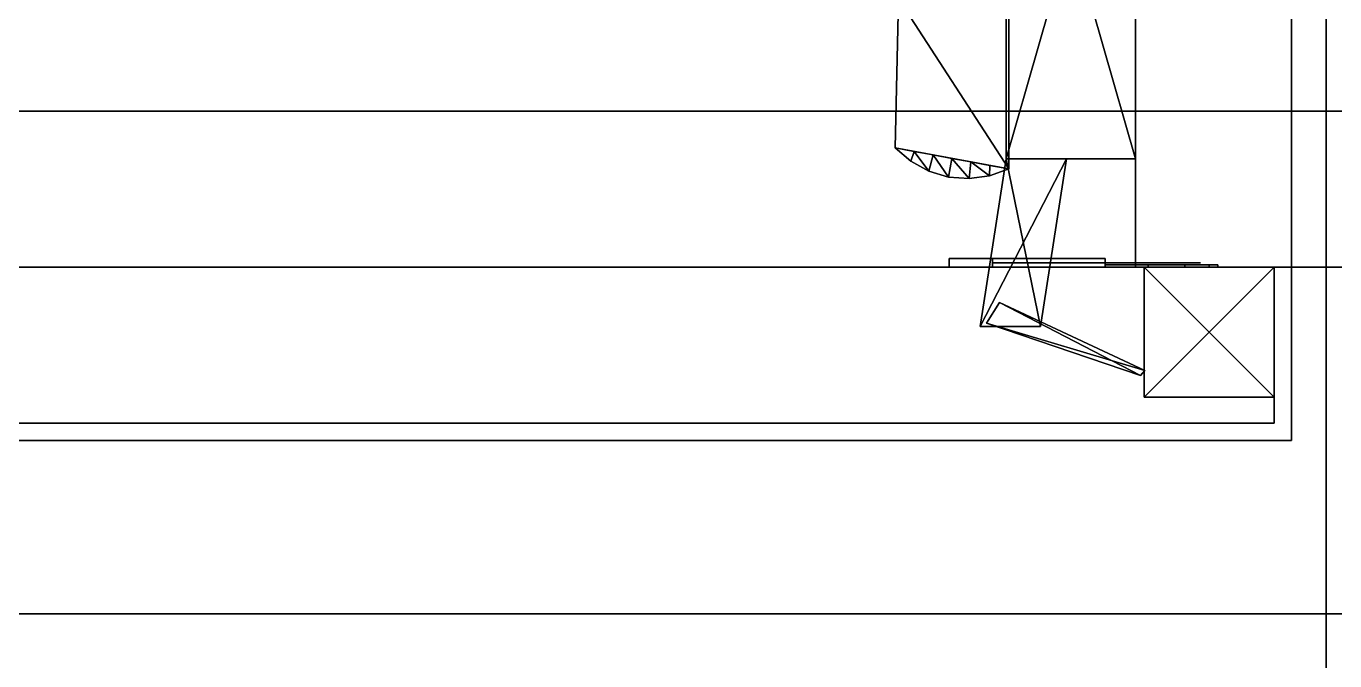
# Model space of a CAD drawing. Extents: x 0 to 7800, y -5130 to 1.
# Drawn here: x 6334.7 to 6485.7, y -764.4 to -691.2 of the extents above; entities that cross this region are included whole.
import ezdxf

# ---------------------------------------------------------------- set-up
doc = ezdxf.new("R2010")
doc.units = 0
for name, color, linetype in [('LAYER0', 7, 'CONTINUOUS'), ('LAYER2', 7, 'CONTINUOUS'), ('LAYER481', 253, 'CONTINUOUS'), ('LAYER515', 7, 'CONTINUOUS'), ('LAYER532', 7, 'CONTINUOUS'), ('LAYER533', 7, 'CONTINUOUS'), ('LAYER536', 253, 'CONTINUOUS'), ('LAYER537', 253, 'CONTINUOUS'), ('LAYER538', 28, 'CONTINUOUS'), ('LAYER539', 253, 'CONTINUOUS'), ('LAYER540', 253, 'CONTINUOUS'), ('LAYER541', 28, 'CONTINUOUS'), ('LAYER542', 253, 'CONTINUOUS'), ('LAYER543', 253, 'CONTINUOUS'), ('LAYER544', 253, 'CONTINUOUS'), ('LAYER545', 253, 'CONTINUOUS'), ('LAYER546', 253, 'CONTINUOUS'), ('LAYER666', 7, 'CONTINUOUS'), ('LAYER667', 35, 'CONTINUOUS'), ('LAYER907', 2, 'CONTINUOUS')]:
    doc.layers.add(name, color=color, linetype=linetype)

msp = doc.modelspace()

# ---------------------------------------------------------------- linework, layer by layer
at = {"layer": 'LAYER0'}
for points, invisible_edges in [([(7199.692, -1929.002, -5), (5130.692, -289.002, -5), (7199.692, 0.998, -5), (7199.692, -1929.002, -5)], 7), ([(5130.692, -289.002), (7199.692, -1929.002), (5130.692, 0.998), (5130.692, -289.002)], 3), ([(5130.692, 0.998), (7199.692, -1929.002), (7199.692, 0.998), (5130.692, 0.998)], 3), ([(4825.692, -1929.002, -5), (5130.692, -289.002, -5), (7199.692, -1929.002, -5), (4825.692, -1929.002, -5)], 3), ([(5130.692, -289.002), (4825.692, -1929.002), (7199.692, -1929.002), (5130.692, -289.002)], 5)]:
    msp.add_3dface(points, dxfattribs=dict(at, invisible_edges=invisible_edges))
at = {"layer": 'LAYER481', "invisible_edges": 1}
for points in [[(6480.695, -149, 1992), (5280.695, -739, 1992), (5280.695, -149, 1992), (6480.695, -149, 1992)], [(5280.695, -739, 1992), (6480.695, -149, 1992), (6480.695, -739, 1992), (5280.695, -739, 1992)], [(6480.695, -739, 2010), (5280.695, -149, 2010), (5280.695, -739, 2010), (6480.695, -739, 2010)], [(5280.695, -149, 2010), (6480.695, -739, 2010), (6480.695, -149, 2010), (5280.695, -149, 2010)], [(6480.695, -149, 1992), (6480.695, -739, 2010), (6480.695, -739, 1992), (6480.695, -149, 1992)], [(6480.695, -739, 2010), (6480.695, -149, 1992), (6480.695, -149, 2010), (6480.695, -739, 2010)], [(6480.695, -739, 2010), (5280.695, -739, 1992), (6480.695, -739, 1992), (6480.695, -739, 2010)], [(5280.695, -739, 1992), (6480.695, -739, 2010), (5280.695, -739, 2010), (5280.695, -739, 1992)]]:
    msp.add_3dface(points, dxfattribs=at)
at = {"layer": 'LAYER515', "invisible_edges": 1}
for points in [[(6462.695, -149, 2010), (6462.695, -719, 2380), (6462.695, -149, 2380), (6462.695, -149, 2010)], [(6462.695, -719, 2380), (6462.695, -149, 2010), (6462.695, -719, 2010), (6462.695, -719, 2380)], [(6462.695, -149, 2010), (6480.695, -719, 2010), (6462.695, -719, 2010), (6462.695, -149, 2010)], [(6480.695, -719, 2010), (6462.695, -149, 2010), (6480.695, -149, 2010), (6480.695, -719, 2010)], [(6480.695, -149, 2380), (6462.695, -719, 2380), (6480.695, -719, 2380), (6480.695, -149, 2380)], [(6462.695, -719, 2380), (6480.695, -149, 2380), (6462.695, -149, 2380), (6462.695, -719, 2380)], [(6480.695, -719, 2010), (6480.695, -149, 2380), (6480.695, -719, 2380), (6480.695, -719, 2010)], [(6480.695, -149, 2380), (6480.695, -719, 2010), (6480.695, -149, 2010), (6480.695, -149, 2380)], [(6480.695, -719, 2010), (6462.695, -719, 2380), (6462.695, -719, 2010), (6480.695, -719, 2010)], [(6462.695, -719, 2380), (6480.695, -719, 2010), (6480.695, -719, 2380), (6462.695, -719, 2380)]]:
    msp.add_3dface(points, dxfattribs=at)
at = {"layer": 'LAYER532', "invisible_edges": 1}
for points in [[(6462.695, -149, 2011), (5898.695, -719, 2011), (5898.695, -149, 2011), (6462.695, -149, 2011)], [(5898.695, -719, 2011), (6462.695, -149, 2011), (6462.695, -719, 2011), (5898.695, -719, 2011)], [(6462.695, -719, 2029), (5898.695, -149, 2029), (5898.695, -719, 2029), (6462.695, -719, 2029)], [(5898.695, -149, 2029), (6462.695, -719, 2029), (6462.695, -149, 2029), (5898.695, -149, 2029)], [(6462.695, -149, 2011), (6462.695, -719, 2029), (6462.695, -719, 2011), (6462.695, -149, 2011)], [(6462.695, -719, 2029), (6462.695, -149, 2011), (6462.695, -149, 2029), (6462.695, -719, 2029)], [(6462.695, -719, 2029), (5898.695, -719, 2011), (6462.695, -719, 2011), (6462.695, -719, 2029)], [(5898.695, -719, 2011), (6462.695, -719, 2029), (5898.695, -719, 2029), (5898.695, -719, 2011)]]:
    msp.add_3dface(points, dxfattribs=at)
at = {"layer": 'LAYER533', "invisible_edges": 1}
for points in [[(5898.695, -149, 2379), (6462.695, -719, 2379), (6462.695, -149, 2379), (5898.695, -149, 2379)], [(6462.695, -719, 2379), (5898.695, -149, 2379), (5898.695, -719, 2379), (6462.695, -719, 2379)], [(5898.695, -719, 2361), (6462.695, -149, 2361), (6462.695, -719, 2361), (5898.695, -719, 2361)], [(6462.695, -149, 2361), (5898.695, -719, 2361), (5898.695, -149, 2361), (6462.695, -149, 2361)], [(6462.695, -149, 2361), (6462.695, -719, 2379), (6462.695, -719, 2361), (6462.695, -149, 2361)], [(6462.695, -719, 2379), (6462.695, -149, 2361), (6462.695, -149, 2379), (6462.695, -719, 2379)], [(5898.695, -719, 2361), (6462.695, -719, 2379), (5898.695, -719, 2379), (5898.695, -719, 2361)], [(6462.695, -719, 2379), (5898.695, -719, 2361), (6462.695, -719, 2361), (6462.695, -719, 2379)]]:
    msp.add_3dface(points, dxfattribs=at)
at = {"layer": 'LAYER536'}
for points in [[(6435.361, -688.011, 2119.7), (6434.97, -705.2454, 2119.7), (6448.07, -707.666, 2119.7), (6435.361, -688.011, 2119.7)], [(6434.97, -705.2454, 2106.3), (6434.97, -705.2454, 2119.7), (6435.361, -688.011, 2119.7), (6434.97, -705.2454, 2106.3)], [(6434.97, -705.2454, 2106.3), (6435.361, -688.011, 2119.7), (6435.361, -688.011, 2106.3), (6434.97, -705.2454, 2106.3)], [(6434.97, -705.2454, 2106.3), (6435.361, -688.011, 2106.3), (6448.07, -707.666, 2106.3), (6434.97, -705.2454, 2106.3)], [(6435.361, -688.011, 2119.7), (6448.07, -707.666, 2119.7), (6448.07, -688.011, 2119.7), (6435.361, -688.011, 2119.7)], [(6448.07, -707.666, 2106.3), (6435.361, -688.011, 2106.3), (6448.07, -688.011, 2106.3), (6448.07, -707.666, 2106.3)], [(6448.07, -707.666, 2106.3), (6448.07, -688.011, 2106.3), (6448.07, -707.666, 2119.7), (6448.07, -707.666, 2106.3)], [(6448.07, -707.666, 2119.7), (6448.07, -688.011, 2106.3), (6448.07, -688.011, 2119.7), (6448.07, -707.666, 2119.7)], [(6436.765, -706.7975, 2106.3), (6436.765, -706.7975, 2119.7), (6434.97, -705.2454, 2119.7), (6436.765, -706.7975, 2106.3)], [(6436.765, -706.7975, 2106.3), (6434.97, -705.2454, 2119.7), (6434.97, -705.2454, 2106.3), (6436.765, -706.7975, 2106.3)], [(6436.765, -706.7975, 2119.7), (6437.153, -705.6488, 2119.7), (6434.97, -705.2454, 2119.7), (6436.765, -706.7975, 2119.7)], [(6437.153, -705.6488, 2106.3), (6436.765, -706.7975, 2106.3), (6434.97, -705.2454, 2106.3), (6437.153, -705.6488, 2106.3)], [(6438.847, -707.9369, 2119.7), (6437.153, -705.6488, 2119.7), (6436.765, -706.7975, 2119.7), (6438.847, -707.9369, 2119.7)], [(6437.153, -705.6488, 2106.3), (6438.847, -707.9369, 2106.3), (6436.765, -706.7975, 2106.3), (6437.153, -705.6488, 2106.3)], [(6438.847, -707.9369, 2119.7), (6439.336, -706.0522, 2119.7), (6437.153, -705.6488, 2119.7), (6438.847, -707.9369, 2119.7)], [(6439.336, -706.0522, 2106.3), (6438.847, -707.9369, 2106.3), (6437.153, -705.6488, 2106.3), (6439.336, -706.0522, 2106.3)], [(6441.121, -708.6126, 2119.7), (6439.336, -706.0522, 2119.7), (6438.847, -707.9369, 2119.7), (6441.121, -708.6126, 2119.7)], [(6439.336, -706.0522, 2106.3), (6441.121, -708.6126, 2106.3), (6438.847, -707.9369, 2106.3), (6439.336, -706.0522, 2106.3)], [(6441.121, -708.6126, 2119.7), (6441.52, -706.4556, 2119.7), (6439.336, -706.0522, 2119.7), (6441.121, -708.6126, 2119.7)], [(6441.52, -706.4556, 2106.3), (6441.121, -708.6126, 2106.3), (6439.336, -706.0522, 2106.3), (6441.52, -706.4556, 2106.3)], [(6443.487, -708.7944, 2119.7), (6441.52, -706.4556, 2119.7), (6441.121, -708.6126, 2119.7), (6443.487, -708.7944, 2119.7)], [(6441.52, -706.4556, 2106.3), (6443.487, -708.7944, 2106.3), (6441.121, -708.6126, 2106.3), (6441.52, -706.4556, 2106.3)], [(6443.487, -708.7944, 2119.7), (6443.703, -706.8591, 2119.7), (6441.52, -706.4556, 2119.7), (6443.487, -708.7944, 2119.7)], [(6443.703, -706.8591, 2106.3), (6443.487, -708.7944, 2106.3), (6441.52, -706.4556, 2106.3), (6443.703, -706.8591, 2106.3)], [(6438.847, -707.9369, 2106.3), (6438.847, -707.9369, 2119.7), (6436.765, -706.7975, 2119.7), (6438.847, -707.9369, 2106.3)], [(6438.847, -707.9369, 2106.3), (6436.765, -706.7975, 2119.7), (6436.765, -706.7975, 2106.3), (6438.847, -707.9369, 2106.3)], [(6441.121, -708.6126, 2106.3), (6441.121, -708.6126, 2119.7), (6438.847, -707.9369, 2119.7), (6441.121, -708.6126, 2106.3)], [(6441.121, -708.6126, 2106.3), (6438.847, -707.9369, 2119.7), (6438.847, -707.9369, 2106.3), (6441.121, -708.6126, 2106.3)], [(6445.839, -708.4741, 2119.7), (6443.703, -706.8591, 2119.7), (6443.487, -708.7944, 2119.7), (6445.839, -708.4741, 2119.7)], [(6443.703, -706.8591, 2106.3), (6445.839, -708.4741, 2106.3), (6443.487, -708.7944, 2106.3), (6443.703, -706.8591, 2106.3)], [(6445.839, -708.4741, 2119.7), (6445.887, -707.2625, 2119.7), (6443.703, -706.8591, 2119.7), (6445.839, -708.4741, 2119.7)], [(6445.887, -707.2625, 2106.3), (6445.839, -708.4741, 2106.3), (6443.703, -706.8591, 2106.3), (6445.887, -707.2625, 2106.3)], [(6448.07, -707.666, 2119.7), (6445.887, -707.2625, 2119.7), (6445.839, -708.4741, 2119.7), (6448.07, -707.666, 2119.7)], [(6445.887, -707.2625, 2106.3), (6448.07, -707.666, 2106.3), (6445.839, -708.4741, 2106.3), (6445.887, -707.2625, 2106.3)], [(6448.07, -707.666, 2106.3), (6448.07, -707.666, 2119.7), (6445.839, -708.4741, 2119.7), (6448.07, -707.666, 2106.3)], [(6448.07, -707.666, 2106.3), (6445.839, -708.4741, 2119.7), (6445.839, -708.4741, 2106.3), (6448.07, -707.666, 2106.3)], [(6443.487, -708.7944, 2106.3), (6443.487, -708.7944, 2119.7), (6441.121, -708.6126, 2119.7), (6443.487, -708.7944, 2106.3)], [(6443.487, -708.7944, 2106.3), (6441.121, -708.6126, 2119.7), (6441.121, -708.6126, 2106.3), (6443.487, -708.7944, 2106.3)], [(6445.839, -708.4741, 2106.3), (6445.839, -708.4741, 2119.7), (6443.487, -708.7944, 2119.7), (6445.839, -708.4741, 2106.3)], [(6445.839, -708.4741, 2106.3), (6443.487, -708.7944, 2119.7), (6443.487, -708.7944, 2106.3), (6445.839, -708.4741, 2106.3)]]:
    msp.add_3dface(points, dxfattribs=at)
at = {"layer": 'LAYER537'}
for points in [[(6462.695, -706.5, 2106.217), (6447.773, -706.5, 2106.217), (6462.695, -654.5, 2106.217), (6462.695, -706.5, 2106.217)], [(6462.695, -654.5, 2106.217), (6447.773, -706.5, 2106.217), (6447.773, -654.5, 2106.217), (6462.695, -654.5, 2106.217)], [(6462.695, -654.5, 2119.783), (6447.773, -654.5, 2119.783), (6462.695, -706.5, 2119.783), (6462.695, -654.5, 2119.783)], [(6462.695, -706.5, 2119.783), (6447.773, -654.5, 2119.783), (6447.773, -706.5, 2119.783), (6462.695, -706.5, 2119.783)], [(6447.773, -706.5, 2106.217), (6447.773, -706.5, 2119.783), (6447.773, -654.5, 2106.217), (6447.773, -706.5, 2106.217)], [(6447.773, -654.5, 2106.217), (6447.773, -706.5, 2119.783), (6447.773, -654.5, 2119.783), (6447.773, -654.5, 2106.217)], [(6451.752, -725.8654, 2106.217), (6444.789, -725.8654, 2106.217), (6454.737, -706.5, 2106.217), (6451.752, -725.8654, 2106.217)], [(6454.737, -706.5, 2106.217), (6444.789, -725.8654, 2106.217), (6447.773, -706.5, 2106.217), (6454.737, -706.5, 2106.217)], [(6451.752, -725.8654, 2119.783), (6447.773, -706.5, 2119.783), (6444.789, -725.8654, 2119.783), (6451.752, -725.8654, 2119.783)], [(6444.789, -725.8654, 2106.217), (6444.789, -725.8654, 2119.783), (6447.773, -706.5, 2106.217), (6444.789, -725.8654, 2106.217)], [(6447.773, -706.5, 2106.217), (6444.789, -725.8654, 2119.783), (6447.773, -706.5, 2119.783), (6447.773, -706.5, 2106.217)], [(6454.737, -706.5, 2119.783), (6447.773, -706.5, 2119.783), (6451.752, -725.8654, 2119.783), (6454.737, -706.5, 2119.783)], [(6447.003, -723.0754, 2107.348), (6463.286, -731.5, 2107.348), (6445.513, -725.4556, 2107.348), (6447.003, -723.0754, 2107.348)], [(6447.003, -723.0754, 2118.652), (6445.513, -725.4556, 2118.652), (6463.777, -730.9226, 2118.652), (6447.003, -723.0754, 2118.652)], [(6463.777, -730.9226, 2107.348), (6463.286, -731.5, 2107.348), (6447.003, -723.0754, 2107.348), (6463.777, -730.9226, 2107.348)], [(6463.777, -730.9226, 2118.652), (6445.513, -725.4556, 2118.652), (6463.286, -731.5, 2118.652), (6463.777, -730.9226, 2118.652)], [(6463.286, -731.5, 2107.348), (6463.286, -731.5, 2118.652), (6445.513, -725.4556, 2107.348), (6463.286, -731.5, 2107.348)], [(6445.513, -725.4556, 2107.348), (6463.286, -731.5, 2118.652), (6445.513, -725.4556, 2118.652), (6445.513, -725.4556, 2107.348)]]:
    msp.add_3dface(points, dxfattribs=at)
at = {"layer": 'LAYER538'}
for points in [[(6441.195, -718, 2134), (6441.195, -719, 2134), (6441.195, -718, 2134)], [(6441.195, -718, 2092), (6459.195, -718, 2092), (6459.195, -718, 2092), (6441.195, -718, 2092)], [(6441.195, -718, 2134), (6459.195, -718, 2134), (6459.195, -718, 2134), (6441.195, -718, 2134)], [(6459.195, -718, 2092), (6459.195, -719, 2092), (6441.195, -719, 2092), (6441.195, -718, 2092)], [(6441.195, -719, 2092), (6441.195, -719, 2134), (6441.195, -718, 2134), (6441.195, -718, 2092)], [(6459.195, -718, 2134), (6459.195, -719, 2134), (6441.195, -719, 2134), (6441.195, -718, 2134)], [(6446.195, -718, 2104), (6446.195, -719, 2104), (6446.195, -719, 2122), (6446.195, -718, 2122)], [(6446.195, -718, 2104), (6446.195, -719, 2104), (6459.195, -719, 2104), (6459.195, -718, 2104)], [(6446.195, -718, 2122), (6446.195, -719, 2122), (6459.195, -719, 2122), (6459.195, -718, 2122)], [(6459.195, -718, 2104), (6459.195, -719, 2104), (6459.195, -719, 2092), (6459.195, -718, 2092)], [(6459.195, -718, 2122), (6459.195, -719, 2122), (6459.195, -719, 2134), (6459.195, -718, 2134)], [(6441.195, -719, 2092), (6459.195, -719, 2092), (6459.195, -719, 2134), (6441.195, -719, 2134)], [(6446.195, -719, 2104), (6446.195, -719, 2122), (6446.195, -719, 2104)], [(6459.195, -719, 2104), (6459.195, -719, 2092), (6459.195, -719, 2104)], [(6459.195, -719, 2122), (6459.195, -719, 2134), (6459.195, -719, 2122)]]:
    msp.add_3dface(points, dxfattribs=at)
for points, invisible_edges in [([(6441.195, -718, 2134), (6441.195, -718, 2092), (6446.195, -718, 2104), (6446.195, -718, 2122)], 10), ([(6441.195, -718, 2092), (6446.195, -718, 2104), (6459.195, -718, 2104), (6459.195, -718, 2092)], 1), ([(6441.195, -718, 2134), (6446.195, -718, 2122), (6459.195, -718, 2122), (6459.195, -718, 2134)], 1), ([(6459.195, -718.5, 2122), (6459.195, -718.5, 2104), (6446.195, -718.5, 2104), (6446.195, -718.5, 2122)], 1), ([(6463.404, -718.5, 2118.317), (6463.195, -718.5, 2107.5), (6459.195, -718.5, 2104), (6459.195, -718.5, 2122)], 5), ([(6459.195, -718.75, 2100), (6464.17, -718.75, 2100.99), (6463.195, -718.75, 2107.5), (6459.195, -718.75, 2104)], 2), ([(6464.17, -718.75, 2125.01), (6459.195, -718.75, 2126), (6459.195, -718.75, 2122), (6463.195, -718.75, 2118.5)], 8), ([(6470.195, -718.5, 2118.5), (6470.195, -718.5, 2107.5), (6463.195, -718.5, 2107.5), (6463.404, -718.5, 2118.317)], 4), ([(6464.17, -718.75, 2100.99), (6468.387, -718.75, 2103.808), (6466.695, -718.75, 2107.5), (6463.195, -718.75, 2107.5)], 10), ([(6468.387, -718.75, 2122.192), (6464.17, -718.75, 2125.01), (6463.195, -718.75, 2118.5), (6466.695, -718.75, 2118.5)], 10), ([(6468.387, -718.75, 2103.808), (6471.205, -718.75, 2108.025), (6470.195, -718.75, 2107.5), (6466.695, -718.75, 2107.5)], 10), ([(6471.205, -718.75, 2117.975), (6468.387, -718.75, 2122.192), (6466.695, -718.75, 2118.5), (6470.195, -718.75, 2118.5)], 10), ([(6471.205, -718.75, 2108.025), (6472.195, -718.75, 2113), (6470.195, -718.75, 2113), (6470.195, -718.75, 2107.5)], 10), ([(6472.195, -718.75, 2113), (6471.205, -718.75, 2117.975), (6470.195, -718.75, 2118.5), (6470.195, -718.75, 2113)], 10)]:
    msp.add_3dface(points, dxfattribs=dict(at, invisible_edges=invisible_edges))
at = {"layer": 'LAYER539'}
for points in [[(6435.361, -688.011, 2283.7), (6434.97, -705.2454, 2283.7), (6448.07, -707.666, 2283.7), (6435.361, -688.011, 2283.7)], [(6434.97, -705.2454, 2270.3), (6434.97, -705.2454, 2283.7), (6435.361, -688.011, 2283.7), (6434.97, -705.2454, 2270.3)], [(6434.97, -705.2454, 2270.3), (6435.361, -688.011, 2283.7), (6435.361, -688.011, 2270.3), (6434.97, -705.2454, 2270.3)], [(6434.97, -705.2454, 2270.3), (6435.361, -688.011, 2270.3), (6448.07, -707.666, 2270.3), (6434.97, -705.2454, 2270.3)], [(6435.361, -688.011, 2283.7), (6448.07, -707.666, 2283.7), (6448.07, -688.011, 2283.7), (6435.361, -688.011, 2283.7)], [(6448.07, -707.666, 2270.3), (6435.361, -688.011, 2270.3), (6448.07, -688.011, 2270.3), (6448.07, -707.666, 2270.3)], [(6448.07, -707.666, 2270.3), (6448.07, -688.011, 2270.3), (6448.07, -707.666, 2283.7), (6448.07, -707.666, 2270.3)], [(6448.07, -707.666, 2283.7), (6448.07, -688.011, 2270.3), (6448.07, -688.011, 2283.7), (6448.07, -707.666, 2283.7)], [(6436.765, -706.7975, 2270.3), (6436.765, -706.7975, 2283.7), (6434.97, -705.2454, 2283.7), (6436.765, -706.7975, 2270.3)], [(6436.765, -706.7975, 2270.3), (6434.97, -705.2454, 2283.7), (6434.97, -705.2454, 2270.3), (6436.765, -706.7975, 2270.3)], [(6436.765, -706.7975, 2283.7), (6437.153, -705.6488, 2283.7), (6434.97, -705.2454, 2283.7), (6436.765, -706.7975, 2283.7)], [(6437.153, -705.6488, 2270.3), (6436.765, -706.7975, 2270.3), (6434.97, -705.2454, 2270.3), (6437.153, -705.6488, 2270.3)], [(6438.847, -707.9369, 2283.7), (6437.153, -705.6488, 2283.7), (6436.765, -706.7975, 2283.7), (6438.847, -707.9369, 2283.7)], [(6437.153, -705.6488, 2270.3), (6438.847, -707.9369, 2270.3), (6436.765, -706.7975, 2270.3), (6437.153, -705.6488, 2270.3)], [(6438.847, -707.9369, 2283.7), (6439.336, -706.0522, 2283.7), (6437.153, -705.6488, 2283.7), (6438.847, -707.9369, 2283.7)], [(6439.336, -706.0522, 2270.3), (6438.847, -707.9369, 2270.3), (6437.153, -705.6488, 2270.3), (6439.336, -706.0522, 2270.3)], [(6441.121, -708.6126, 2283.7), (6439.336, -706.0522, 2283.7), (6438.847, -707.9369, 2283.7), (6441.121, -708.6126, 2283.7)], [(6439.336, -706.0522, 2270.3), (6441.121, -708.6126, 2270.3), (6438.847, -707.9369, 2270.3), (6439.336, -706.0522, 2270.3)], [(6441.121, -708.6126, 2283.7), (6441.52, -706.4556, 2283.7), (6439.336, -706.0522, 2283.7), (6441.121, -708.6126, 2283.7)], [(6441.52, -706.4556, 2270.3), (6441.121, -708.6126, 2270.3), (6439.336, -706.0522, 2270.3), (6441.52, -706.4556, 2270.3)], [(6443.487, -708.7944, 2283.7), (6441.52, -706.4556, 2283.7), (6441.121, -708.6126, 2283.7), (6443.487, -708.7944, 2283.7)], [(6441.52, -706.4556, 2270.3), (6443.487, -708.7944, 2270.3), (6441.121, -708.6126, 2270.3), (6441.52, -706.4556, 2270.3)], [(6443.487, -708.7944, 2283.7), (6443.703, -706.8591, 2283.7), (6441.52, -706.4556, 2283.7), (6443.487, -708.7944, 2283.7)], [(6443.703, -706.8591, 2270.3), (6443.487, -708.7944, 2270.3), (6441.52, -706.4556, 2270.3), (6443.703, -706.8591, 2270.3)], [(6438.847, -707.9369, 2270.3), (6438.847, -707.9369, 2283.7), (6436.765, -706.7975, 2283.7), (6438.847, -707.9369, 2270.3)], [(6438.847, -707.9369, 2270.3), (6436.765, -706.7975, 2283.7), (6436.765, -706.7975, 2270.3), (6438.847, -707.9369, 2270.3)], [(6441.121, -708.6126, 2270.3), (6441.121, -708.6126, 2283.7), (6438.847, -707.9369, 2283.7), (6441.121, -708.6126, 2270.3)], [(6441.121, -708.6126, 2270.3), (6438.847, -707.9369, 2283.7), (6438.847, -707.9369, 2270.3), (6441.121, -708.6126, 2270.3)], [(6445.839, -708.4741, 2283.7), (6443.703, -706.8591, 2283.7), (6443.487, -708.7944, 2283.7), (6445.839, -708.4741, 2283.7)], [(6443.703, -706.8591, 2270.3), (6445.839, -708.4741, 2270.3), (6443.487, -708.7944, 2270.3), (6443.703, -706.8591, 2270.3)], [(6445.839, -708.4741, 2283.7), (6445.887, -707.2625, 2283.7), (6443.703, -706.8591, 2283.7), (6445.839, -708.4741, 2283.7)], [(6445.887, -707.2625, 2270.3), (6445.839, -708.4741, 2270.3), (6443.703, -706.8591, 2270.3), (6445.887, -707.2625, 2270.3)], [(6448.07, -707.666, 2283.7), (6445.887, -707.2625, 2283.7), (6445.839, -708.4741, 2283.7), (6448.07, -707.666, 2283.7)], [(6445.887, -707.2625, 2270.3), (6448.07, -707.666, 2270.3), (6445.839, -708.4741, 2270.3), (6445.887, -707.2625, 2270.3)], [(6448.07, -707.666, 2270.3), (6448.07, -707.666, 2283.7), (6445.839, -708.4741, 2283.7), (6448.07, -707.666, 2270.3)], [(6448.07, -707.666, 2270.3), (6445.839, -708.4741, 2283.7), (6445.839, -708.4741, 2270.3), (6448.07, -707.666, 2270.3)], [(6443.487, -708.7944, 2270.3), (6443.487, -708.7944, 2283.7), (6441.121, -708.6126, 2283.7), (6443.487, -708.7944, 2270.3)], [(6443.487, -708.7944, 2270.3), (6441.121, -708.6126, 2283.7), (6441.121, -708.6126, 2270.3), (6443.487, -708.7944, 2270.3)], [(6445.839, -708.4741, 2270.3), (6445.839, -708.4741, 2283.7), (6443.487, -708.7944, 2283.7), (6445.839, -708.4741, 2270.3)], [(6445.839, -708.4741, 2270.3), (6443.487, -708.7944, 2283.7), (6443.487, -708.7944, 2270.3), (6445.839, -708.4741, 2270.3)]]:
    msp.add_3dface(points, dxfattribs=at)
at = {"layer": 'LAYER540'}
for points in [[(6462.695, -706.5, 2270.217), (6447.773, -706.5, 2270.217), (6462.695, -654.5, 2270.217), (6462.695, -706.5, 2270.217)], [(6462.695, -654.5, 2270.217), (6447.773, -706.5, 2270.217), (6447.773, -654.5, 2270.217), (6462.695, -654.5, 2270.217)], [(6462.695, -654.5, 2283.783), (6447.773, -654.5, 2283.783), (6462.695, -706.5, 2283.783), (6462.695, -654.5, 2283.783)], [(6462.695, -706.5, 2283.783), (6447.773, -654.5, 2283.783), (6447.773, -706.5, 2283.783), (6462.695, -706.5, 2283.783)], [(6447.773, -706.5, 2270.217), (6447.773, -706.5, 2283.783), (6447.773, -654.5, 2270.217), (6447.773, -706.5, 2270.217)], [(6447.773, -654.5, 2270.217), (6447.773, -706.5, 2283.783), (6447.773, -654.5, 2283.783), (6447.773, -654.5, 2270.217)], [(6451.752, -725.8654, 2270.217), (6444.789, -725.8654, 2270.217), (6454.737, -706.5, 2270.217), (6451.752, -725.8654, 2270.217)], [(6454.737, -706.5, 2270.217), (6444.789, -725.8654, 2270.217), (6447.773, -706.5, 2270.217), (6454.737, -706.5, 2270.217)], [(6451.752, -725.8654, 2283.783), (6447.773, -706.5, 2283.783), (6444.789, -725.8654, 2283.783), (6451.752, -725.8654, 2283.783)], [(6444.789, -725.8654, 2270.217), (6444.789, -725.8654, 2283.783), (6447.773, -706.5, 2270.217), (6444.789, -725.8654, 2270.217)], [(6447.773, -706.5, 2270.217), (6444.789, -725.8654, 2283.783), (6447.773, -706.5, 2283.783), (6447.773, -706.5, 2270.217)], [(6454.737, -706.5, 2283.783), (6447.773, -706.5, 2283.783), (6451.752, -725.8654, 2283.783), (6454.737, -706.5, 2283.783)], [(6447.003, -723.0754, 2271.348), (6463.286, -731.5, 2271.348), (6445.513, -725.4556, 2271.348), (6447.003, -723.0754, 2271.348)], [(6447.003, -723.0754, 2282.652), (6445.513, -725.4556, 2282.652), (6463.777, -730.9226, 2282.652), (6447.003, -723.0754, 2282.652)], [(6463.777, -730.9226, 2271.348), (6463.286, -731.5, 2271.348), (6447.003, -723.0754, 2271.348), (6463.777, -730.9226, 2271.348)], [(6463.777, -730.9226, 2282.652), (6445.513, -725.4556, 2282.652), (6463.286, -731.5, 2282.652), (6463.777, -730.9226, 2282.652)], [(6463.286, -731.5, 2271.348), (6463.286, -731.5, 2282.652), (6445.513, -725.4556, 2271.348), (6463.286, -731.5, 2271.348)], [(6445.513, -725.4556, 2271.348), (6463.286, -731.5, 2282.652), (6445.513, -725.4556, 2282.652), (6445.513, -725.4556, 2271.348)]]:
    msp.add_3dface(points, dxfattribs=at)
at = {"layer": 'LAYER541'}
for points in [[(6441.195, -718, 2298), (6441.195, -719, 2298), (6441.195, -718, 2298)], [(6441.195, -718, 2256), (6459.195, -718, 2256), (6459.195, -718, 2256), (6441.195, -718, 2256)], [(6441.195, -718, 2298), (6459.195, -718, 2298), (6459.195, -718, 2298), (6441.195, -718, 2298)], [(6459.195, -718, 2256), (6459.195, -719, 2256), (6441.195, -719, 2256), (6441.195, -718, 2256)], [(6441.195, -719, 2256), (6441.195, -719, 2298), (6441.195, -718, 2298), (6441.195, -718, 2256)], [(6459.195, -718, 2298), (6459.195, -719, 2298), (6441.195, -719, 2298), (6441.195, -718, 2298)], [(6446.195, -718, 2268), (6446.195, -719, 2268), (6446.195, -719, 2286), (6446.195, -718, 2286)], [(6446.195, -718, 2268), (6446.195, -719, 2268), (6459.195, -719, 2268), (6459.195, -718, 2268)], [(6446.195, -718, 2286), (6446.195, -719, 2286), (6459.195, -719, 2286), (6459.195, -718, 2286)], [(6459.195, -718, 2268), (6459.195, -719, 2268), (6459.195, -719, 2256), (6459.195, -718, 2256)], [(6459.195, -718, 2286), (6459.195, -719, 2286), (6459.195, -719, 2298), (6459.195, -718, 2298)], [(6441.195, -719, 2256), (6459.195, -719, 2256), (6459.195, -719, 2298), (6441.195, -719, 2298)], [(6446.195, -719, 2268), (6446.195, -719, 2286), (6446.195, -719, 2268)], [(6459.195, -719, 2268), (6459.195, -719, 2256), (6459.195, -719, 2268)], [(6459.195, -719, 2286), (6459.195, -719, 2298), (6459.195, -719, 2286)]]:
    msp.add_3dface(points, dxfattribs=at)
for points, invisible_edges in [([(6441.195, -718, 2298), (6441.195, -718, 2256), (6446.195, -718, 2268), (6446.195, -718, 2286)], 10), ([(6441.195, -718, 2256), (6446.195, -718, 2268), (6459.195, -718, 2268), (6459.195, -718, 2256)], 1), ([(6441.195, -718, 2298), (6446.195, -718, 2286), (6459.195, -718, 2286), (6459.195, -718, 2298)], 1), ([(6459.195, -718.5, 2286), (6459.195, -718.5, 2268), (6446.195, -718.5, 2268), (6446.195, -718.5, 2286)], 1), ([(6463.404, -718.5, 2282.317), (6463.195, -718.5, 2271.5), (6459.195, -718.5, 2268), (6459.195, -718.5, 2286)], 5), ([(6459.195, -718.75, 2264), (6464.17, -718.75, 2264.99), (6463.195, -718.75, 2271.5), (6459.195, -718.75, 2268)], 2), ([(6464.17, -718.75, 2289.01), (6459.195, -718.75, 2290), (6459.195, -718.75, 2286), (6463.195, -718.75, 2282.5)], 8), ([(6470.195, -718.5, 2282.5), (6470.195, -718.5, 2271.5), (6463.195, -718.5, 2271.5), (6463.404, -718.5, 2282.317)], 4), ([(6464.17, -718.75, 2264.99), (6468.387, -718.75, 2267.808), (6466.695, -718.75, 2271.5), (6463.195, -718.75, 2271.5)], 10), ([(6468.387, -718.75, 2286.192), (6464.17, -718.75, 2289.01), (6463.195, -718.75, 2282.5), (6466.695, -718.75, 2282.5)], 10), ([(6468.387, -718.75, 2267.808), (6471.205, -718.75, 2272.025), (6470.195, -718.75, 2271.5), (6466.695, -718.75, 2271.5)], 10), ([(6471.205, -718.75, 2281.975), (6468.387, -718.75, 2286.192), (6466.695, -718.75, 2282.5), (6470.195, -718.75, 2282.5)], 10), ([(6471.205, -718.75, 2272.025), (6472.195, -718.75, 2277), (6470.195, -718.75, 2277), (6470.195, -718.75, 2271.5)], 10), ([(6472.195, -718.75, 2277), (6471.205, -718.75, 2281.975), (6470.195, -718.75, 2282.5), (6470.195, -718.75, 2277)], 10)]:
    msp.add_3dface(points, dxfattribs=dict(at, invisible_edges=invisible_edges))
at = {"layer": 'LAYER542', "invisible_edges": 1}
for points in [[(5882.695, -719, 2377), (6478.695, -719, 2048), (5882.695, -719, 2048), (5882.695, -719, 2377)], [(6478.695, -719, 2048), (5882.695, -719, 2377), (6478.695, -719, 2377), (6478.695, -719, 2048)], [(5882.695, -737, 2048), (6478.695, -719, 2048), (6478.695, -737, 2048), (5882.695, -737, 2048)], [(6478.695, -719, 2048), (5882.695, -737, 2048), (5882.695, -719, 2048), (6478.695, -719, 2048)], [(5882.695, -719, 2377), (6478.695, -737, 2377), (6478.695, -719, 2377), (5882.695, -719, 2377)], [(6478.695, -737, 2377), (5882.695, -719, 2377), (5882.695, -737, 2377), (6478.695, -737, 2377)], [(6478.695, -737, 2377), (6478.695, -719, 2048), (6478.695, -719, 2377), (6478.695, -737, 2377)], [(6478.695, -719, 2048), (6478.695, -737, 2377), (6478.695, -737, 2048), (6478.695, -719, 2048)], [(6478.695, -737, 2377), (5882.695, -737, 2048), (6478.695, -737, 2048), (6478.695, -737, 2377)], [(5882.695, -737, 2048), (6478.695, -737, 2377), (5882.695, -737, 2377), (5882.695, -737, 2048)]]:
    msp.add_3dface(points, dxfattribs=at)
at = {"layer": 'LAYER543'}
for points in [[(6478.695, -719, 2048), (6478.695, -719, 2033), (6463.695, -719, 2048), (6478.695, -719, 2048)], [(6463.695, -719, 2048), (6478.695, -719, 2033), (6463.695, -719, 2033), (6463.695, -719, 2048)], [(6478.695, -734, 2048), (6478.695, -719, 2048), (6463.695, -734, 2048), (6478.695, -734, 2048)], [(6463.695, -734, 2048), (6478.695, -719, 2048), (6463.695, -719, 2048), (6463.695, -734, 2048)], [(6463.695, -734, 2048), (6463.695, -719, 2048), (6463.695, -734, 2033), (6463.695, -734, 2048)], [(6463.695, -734, 2033), (6463.695, -719, 2048), (6463.695, -719, 2033), (6463.695, -734, 2033)], [(6463.695, -734, 2033), (6463.695, -719, 2033), (6478.695, -734, 2033), (6463.695, -734, 2033)], [(6478.695, -734, 2033), (6463.695, -719, 2033), (6478.695, -719, 2033), (6478.695, -734, 2033)], [(6478.695, -734, 2048), (6478.695, -734, 2033), (6478.695, -719, 2048), (6478.695, -734, 2048)], [(6478.695, -719, 2048), (6478.695, -734, 2033), (6478.695, -719, 2033), (6478.695, -719, 2048)], [(6463.695, -734, 2048), (6463.695, -734, 2033), (6478.695, -734, 2048), (6463.695, -734, 2048)], [(6478.695, -734, 2048), (6463.695, -734, 2033), (6478.695, -734, 2033), (6478.695, -734, 2048)]]:
    msp.add_3dface(points, dxfattribs=at)
at = {"layer": 'LAYER544'}
for points in [[(6478.695, -719, 2048), (6478.695, -719, 2033), (6463.695, -719, 2048), (6478.695, -719, 2048)], [(6463.695, -719, 2048), (6478.695, -719, 2033), (6463.695, -719, 2033), (6463.695, -719, 2048)], [(6478.695, -734, 2048), (6478.695, -719, 2048), (6463.695, -734, 2048), (6478.695, -734, 2048)], [(6463.695, -734, 2048), (6478.695, -719, 2048), (6463.695, -719, 2048), (6463.695, -734, 2048)], [(6463.695, -734, 2048), (6463.695, -719, 2048), (6463.695, -734, 2033), (6463.695, -734, 2048)], [(6463.695, -734, 2033), (6463.695, -719, 2048), (6463.695, -719, 2033), (6463.695, -734, 2033)], [(6463.695, -734, 2033), (6463.695, -719, 2033), (6478.695, -734, 2033), (6463.695, -734, 2033)], [(6478.695, -734, 2033), (6463.695, -719, 2033), (6478.695, -719, 2033), (6478.695, -734, 2033)], [(6478.695, -734, 2048), (6478.695, -734, 2033), (6478.695, -719, 2048), (6478.695, -734, 2048)], [(6478.695, -719, 2048), (6478.695, -734, 2033), (6478.695, -719, 2033), (6478.695, -719, 2048)], [(6463.695, -734, 2048), (6463.695, -734, 2033), (6478.695, -734, 2048), (6463.695, -734, 2048)], [(6478.695, -734, 2048), (6463.695, -734, 2033), (6478.695, -734, 2033), (6478.695, -734, 2048)]]:
    msp.add_3dface(points, dxfattribs=at)
at = {"layer": 'LAYER545'}
for points in [[(6478.695, -719, 2048), (6478.695, -719, 2033), (6463.695, -719, 2048), (6478.695, -719, 2048)], [(6463.695, -719, 2048), (6478.695, -719, 2033), (6463.695, -719, 2033), (6463.695, -719, 2048)], [(6478.695, -734, 2048), (6478.695, -719, 2048), (6463.695, -734, 2048), (6478.695, -734, 2048)], [(6463.695, -734, 2048), (6478.695, -719, 2048), (6463.695, -719, 2048), (6463.695, -734, 2048)], [(6463.695, -734, 2048), (6463.695, -719, 2048), (6463.695, -734, 2033), (6463.695, -734, 2048)], [(6463.695, -734, 2033), (6463.695, -719, 2048), (6463.695, -719, 2033), (6463.695, -734, 2033)], [(6463.695, -734, 2033), (6463.695, -719, 2033), (6478.695, -734, 2033), (6463.695, -734, 2033)], [(6478.695, -734, 2033), (6463.695, -719, 2033), (6478.695, -719, 2033), (6478.695, -734, 2033)], [(6478.695, -734, 2048), (6478.695, -734, 2033), (6478.695, -719, 2048), (6478.695, -734, 2048)], [(6478.695, -719, 2048), (6478.695, -734, 2033), (6478.695, -719, 2033), (6478.695, -719, 2048)], [(6463.695, -734, 2048), (6463.695, -734, 2033), (6478.695, -734, 2048), (6463.695, -734, 2048)], [(6478.695, -734, 2048), (6463.695, -734, 2033), (6478.695, -734, 2033), (6478.695, -734, 2048)]]:
    msp.add_3dface(points, dxfattribs=at)
at = {"layer": 'LAYER546', "invisible_edges": 1}
for points in [[(6484.695, -149, 180), (6502.695, -719, 180), (6484.695, -719, 180), (6484.695, -149, 180)], [(6502.695, -719, 180), (6484.695, -149, 180), (6502.695, -149, 180), (6502.695, -719, 180)], [(6502.695, -149, 2380), (6484.695, -719, 2380), (6502.695, -719, 2380), (6502.695, -149, 2380)], [(6484.695, -719, 2380), (6502.695, -149, 2380), (6484.695, -149, 2380), (6484.695, -719, 2380)], [(6484.695, -719, 2380), (6484.695, -149, 180), (6484.695, -719, 180), (6484.695, -719, 2380)], [(6484.695, -149, 180), (6484.695, -719, 2380), (6484.695, -149, 2380), (6484.695, -149, 180)], [(6484.695, -719, 2380), (6502.695, -719, 180), (6502.695, -719, 2380), (6484.695, -719, 2380)], [(6502.695, -719, 180), (6484.695, -719, 2380), (6484.695, -719, 180), (6502.695, -719, 180)]]:
    msp.add_3dface(points, dxfattribs=at)
at = {"layer": 'LAYER666'}
for points, invisible_edges in [([(7031.695, -701, 2380), (5280.695, -719, 2380), (5280.695, -701, 2380), (7031.695, -701, 2380)], 1), ([(5280.695, -719, 2380), (7031.695, -701, 2380), (7049.695, -719, 2380), (5280.695, -719, 2380)], 3), ([(5280.695, -701, 2446), (7031.695, -701, 2380), (5280.695, -701, 2380), (5280.695, -701, 2446)], 1), ([(7031.695, -701, 2380), (5280.695, -701, 2446), (7031.695, -701, 2446), (7031.695, -701, 2380)], 1), ([(7049.695, -719, 2446), (5280.695, -701, 2446), (5280.695, -719, 2446), (7049.695, -719, 2446)], 1), ([(5280.695, -701, 2446), (7049.695, -719, 2446), (7031.695, -701, 2446), (5280.695, -701, 2446)], 3), ([(7049.695, -719, 2446), (5280.695, -719, 2380), (7049.695, -719, 2380), (7049.695, -719, 2446)], 1), ([(5280.695, -719, 2380), (7049.695, -719, 2446), (5280.695, -719, 2446), (5280.695, -719, 2380)], 1)]:
    msp.add_3dface(points, dxfattribs=dict(at, invisible_edges=invisible_edges))
at = {"layer": 'LAYER667', "invisible_edges": 1}
for points in [[(6484.695, -854, 880), (5280.695, -149, 880), (6484.695, -149, 880), (6484.695, -854, 880)], [(5280.695, -149, 880), (6484.695, -854, 880), (5280.695, -854, 880), (5280.695, -149, 880)], [(5280.695, -854, 930), (6484.695, -149, 930), (5280.695, -149, 930), (5280.695, -854, 930)], [(6484.695, -149, 930), (5280.695, -854, 930), (6484.695, -854, 930), (6484.695, -149, 930)], [(6484.695, -149, 930), (6484.695, -854, 880), (6484.695, -149, 880), (6484.695, -149, 930)], [(6484.695, -854, 880), (6484.695, -149, 930), (6484.695, -854, 930), (6484.695, -854, 880)]]:
    msp.add_3dface(points, dxfattribs=at)
at = {"layer": 'LAYER907'}
for points, invisible_edges in [([(7049.695, -759, 2446), (5280.695, -439, 2446), (7049.695, -149, 2446), (7049.695, -759, 2446)], 3), ([(5280.695, -439, 2657), (7049.695, -759, 2657), (5280.695, -149, 2657), (5280.695, -439, 2657)], 3), ([(5280.695, -149, 2657), (7049.695, -759, 2657), (7049.695, -149, 2657), (5280.695, -149, 2657)], 1), ([(3830.695, -759, 2446), (3880.695, -439, 2446), (7049.695, -759, 2446), (3830.695, -759, 2446)], 3), ([(3880.695, -439, 2657), (3830.695, -759, 2657), (7049.695, -759, 2657), (3880.695, -439, 2657)], 5), ([(7049.695, -759, 2446), (3880.695, -439, 2446), (5280.695, -439, 2446), (7049.695, -759, 2446)], 5), ([(3880.695, -439, 2657), (7049.695, -759, 2657), (5280.695, -439, 2657), (3880.695, -439, 2657)], 3), ([(7049.695, -759, 2657), (3830.695, -759, 2446), (7049.695, -759, 2446), (7049.695, -759, 2657)], 1), ([(3830.695, -759, 2446), (7049.695, -759, 2657), (3830.695, -759, 2657), (3830.695, -759, 2446)], 1)]:
    msp.add_3dface(points, dxfattribs=dict(at, invisible_edges=invisible_edges))

# ---------------------------------------------------------------- meshes
at = {"layer": 'LAYER2'}
mesh = msp.add_polymesh((14, 2), dxfattribs=at)
for k, corner in enumerate([(1175.695, -1705, 2657), (-0.0002, -1705, 2657), (1175.695, -204, 2657), (1175.695, -1705, 2657), (3880.695, -204, 2657), (1175.695, -204, 2657), (3880.695, -439, 2657), (3880.695, -204, 2657), (5280.695, -439, 2657), (3880.695, -439, 2657), (5280.695, -149, 2657), (5280.695, -439, 2657), (7049.695, -149, 2657), (5280.695, -149, 2657), (7049.695, -289, 2657), (7049.695, -149, 2657), (7649.695, -289, 2657), (7049.695, -289, 2657), (7649.695, -1684, 2657), (7649.695, -289, 2657), (7049.695, -1684, 2657), (7649.695, -1684, 2657), (7049.695, -1779, 2657), (7049.695, -1684, 2657), (3151.695, -1779, 2657), (7049.695, -1779, 2657), (3151.695, -1929, 2657), (7199.695, -1929, 2657)]):
    mesh.set_mesh_vertex(divmod(k, 2), corner)
at = {"layer": 'LAYER538'}
mesh = msp.add_polymesh((2, 9), dxfattribs=at)
for k, corner in enumerate([(6459.195, -718.75, 2100), (6464.17, -718.75, 2100.99), (6468.387, -718.75, 2103.808), (6471.205, -718.75, 2108.025), (6472.195, -718.75, 2113), (6471.205, -718.75, 2117.975), (6468.387, -718.75, 2122.192), (6464.17, -718.75, 2125.01), (6459.195, -718.75, 2126), (6459.195, -719, 2100), (6464.17, -719, 2100.99), (6468.387, -719, 2103.808), (6471.205, -719, 2108.025), (6472.195, -719, 2113), (6471.205, -719, 2117.975), (6468.387, -719, 2122.192), (6464.17, -719, 2125.01), (6459.195, -719, 2126)]):
    mesh.set_mesh_vertex(divmod(k, 9), corner)
at = {"layer": 'LAYER541'}
mesh = msp.add_polymesh((2, 9), dxfattribs=at)
for k, corner in enumerate([(6459.195, -718.75, 2264), (6464.17, -718.75, 2264.99), (6468.387, -718.75, 2267.808), (6471.205, -718.75, 2272.025), (6472.195, -718.75, 2277), (6471.205, -718.75, 2281.975), (6468.387, -718.75, 2286.192), (6464.17, -718.75, 2289.01), (6459.195, -718.75, 2290), (6459.195, -719, 2264), (6464.17, -719, 2264.99), (6468.387, -719, 2267.808), (6471.205, -719, 2272.025), (6472.195, -719, 2277), (6471.205, -719, 2281.975), (6468.387, -719, 2286.192), (6464.17, -719, 2289.01), (6459.195, -719, 2290)]):
    mesh.set_mesh_vertex(divmod(k, 9), corner)

doc.saveas('drawing.dxf')
